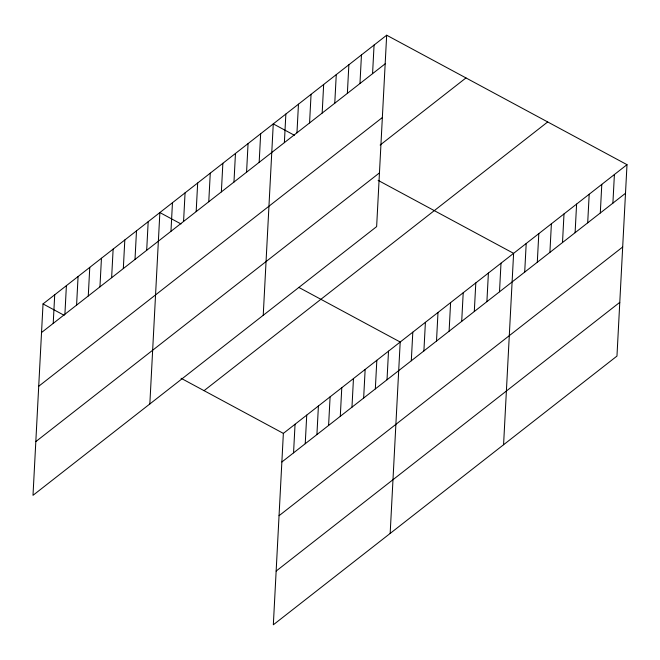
<?xml version="1.0" encoding="UTF-8"?>
<svg xmlns="http://www.w3.org/2000/svg" width="660" height="660" viewBox="0 0 660 660"><rect width="100%" height="100%" fill="white"/><g stroke="black" fill="none" stroke-linecap="round" stroke-linejoin="round"><path stroke-width="0.99" d="M386.669 35.211L43.032 303.922L33 495.33L376.637 226.611L386.669 35.211L627 164.67L616.968 356.078L273.331 624.789L283.363 433.389L627 164.67M53.212 323.392L54.714 294.789M64.903 314.259L66.396 285.648M76.585 305.118L78.078 276.515M88.267 295.985L89.768 267.374M99.949 286.852L101.45 258.241M111.631 277.712L113.132 249.109M123.321 268.579L124.814 239.968M135.003 259.438L136.496 230.835M146.685 250.305L148.186 221.694M149.837 403.969L159.868 212.561L181.013 223.954M170.965 231.313L172.466 202.711M183.571 221.463L185.064 192.852M196.168 211.612L197.67 183.001M208.766 201.754L210.268 173.151M221.364 191.903L222.865 163.292M233.97 182.053L235.463 153.442M246.568 172.194L248.069 143.591M259.165 162.344L260.667 133.741M263.233 315.29L273.265 123.882L294.418 135.275M284.369 142.642L285.863 114.031M296.967 132.784L298.468 104.181M309.565 122.933L311.066 94.322M293.551 452.859L295.053 424.248M322.171 113.083L323.664 84.472M305.233 443.718L306.735 415.115M316.915 434.585L318.417 405.974M334.768 103.224L336.262 74.621M328.597 425.444L330.099 396.841M347.366 93.374L348.868 64.771M340.288 416.311L341.781 387.7M359.964 83.523L361.465 54.912M351.97 407.179L353.463 378.568M372.57 73.672L374.063 45.061M363.652 398.038L365.153 369.435M375.334 388.905L376.835 360.294M387.016 379.764L388.517 351.161M390.167 533.428L400.199 342.02L298.757 287.38M411.304 360.781L412.805 332.17M423.901 350.922L425.403 322.319M436.499 341.072L438.001 312.46M449.105 331.221L450.598 302.61M461.703 321.362L463.204 292.76M474.301 311.512L475.802 282.909M486.898 301.661L488.4 273.05M499.505 291.811L500.998 263.2M503.572 444.749L513.604 253.349L378.114 180.362M524.7 272.101L526.202 243.49M537.298 262.251L538.799 233.64M549.904 252.392L551.397 223.789M562.501 242.542L564.003 213.939M575.099 232.691L576.601 204.08M587.697 222.841L589.198 194.23M600.303 212.982L601.796 184.379M612.901 203.131L614.402 174.52M41.531 332.533L385.168 63.814M38.717 386.257L382.354 117.538M380.135 145.051L465.977 77.929M35.813 441.606L379.45 172.895M204.055 390.662L547.693 121.951M281.87 461.992L625.498 193.281M279.048 515.716L622.685 247.005M276.152 571.065L619.781 302.354M43.032 303.922L64.177 315.315M181.071 378.279L283.363 433.389"/></g></svg>
